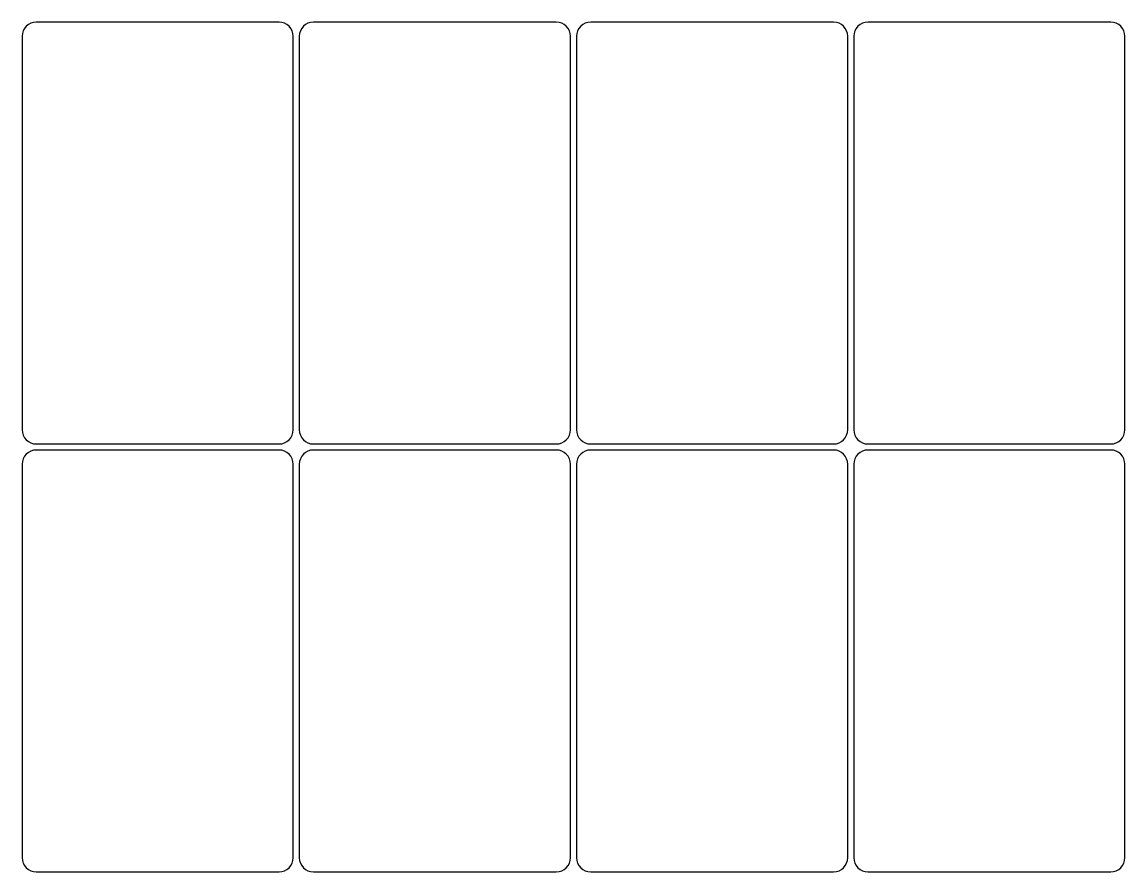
# Model space of a CAD drawing. Header units: inches. Extents: x 0.93 to 10.08, y -7.78 to -0.73.
import ezdxf

# ---------------------------------------------------------------- set-up
doc = ezdxf.new("R2010")
doc.units = ezdxf.units.IN

msp = doc.modelspace()

# ---------------------------------------------------------------- linework, layer by layer
for p, q in [((3.0586, -0.7267), (1.0448, -0.7267)), ((5.3586, -0.7267), (3.3448, -0.7267)), ((7.6586, -0.7267), (5.6448, -0.7267)), ((9.9586, -0.7267), (7.9448, -0.7267)), ((0.9267, -0.8448), (0.9267, -4.1086)), ((3.1767, -4.1086), (3.1767, -0.8448)), ((3.2267, -0.8448), (3.2267, -4.1086)), ((5.4767, -4.1086), (5.4767, -0.8448)), ((5.5267, -0.8448), (5.5267, -4.1086)), ((7.7767, -4.1086), (7.7767, -0.8448)), ((7.8267, -0.8448), (7.8267, -4.1086)), ((10.0767, -4.1086), (10.0767, -0.8448)), ((1.0448, -4.2267), (3.0586, -4.2267)), ((3.0586, -4.2767), (1.0448, -4.2767)), ((3.3448, -4.2267), (5.3586, -4.2267)), ((5.3586, -4.2767), (3.3448, -4.2767)), ((5.6448, -4.2267), (7.6586, -4.2267)), ((7.6586, -4.2767), (5.6448, -4.2767)), ((7.9448, -4.2267), (9.9586, -4.2267)), ((9.9586, -4.2767), (7.9448, -4.2767)), ((0.9267, -4.3948), (0.9267, -7.6586)), ((3.1767, -7.6586), (3.1767, -4.3948)), ((3.2267, -4.3948), (3.2267, -7.6586)), ((5.4767, -7.6586), (5.4767, -4.3948)), ((5.5267, -4.3948), (5.5267, -7.6586)), ((7.7767, -7.6586), (7.7767, -4.3948)), ((7.8267, -4.3948), (7.8267, -7.6586)), ((10.0767, -7.6586), (10.0767, -4.3948)), ((1.0448, -7.7767), (3.0586, -7.7767)), ((3.3448, -7.7767), (5.3586, -7.7767)), ((5.6448, -7.7767), (7.6586, -7.7767)), ((7.9448, -7.7767), (9.9586, -7.7767))]:
    msp.add_line(p, q)
for centre, start, end in [((1.0448, -0.8448), 90, 180), ((3.0586, -0.8448), 0, 90), ((3.3448, -0.8448), 90, 180), ((5.3586, -0.8448), 0, 90), ((5.6448, -0.8448), 90, 180), ((7.6586, -0.8448), 0, 90), ((7.9448, -0.8448), 90, 180), ((9.9586, -0.8448), 0, 90), ((1.0448, -4.1086), 180, 270), ((3.0586, -4.1086), 270, 360), ((3.3448, -4.1086), 180, 270), ((5.3586, -4.1086), 270, 360), ((5.6448, -4.1086), 180, 270), ((7.6586, -4.1086), 270, 360), ((7.9448, -4.1086), 180, 270), ((9.9586, -4.1086), 270, 360), ((1.0448, -4.3948), 90, 180), ((3.0586, -4.3948), 0, 90), ((3.3448, -4.3948), 90, 180), ((5.3586, -4.3948), 0, 90), ((5.6448, -4.3948), 90, 180), ((7.6586, -4.3948), 0, 90), ((7.9448, -4.3948), 90, 180), ((9.9586, -4.3948), 0, 90), ((1.0448, -7.6586), 180, 270), ((3.0586, -7.6586), 270, 360), ((3.3448, -7.6586), 180, 270), ((5.3586, -7.6586), 270, 360), ((5.6448, -7.6586), 180, 270), ((7.6586, -7.6586), 270, 360), ((7.9448, -7.6586), 180, 270), ((9.9586, -7.6586), 270, 360)]:
    msp.add_arc(centre, 0.1181, start, end)

doc.saveas('drawing.dxf')
